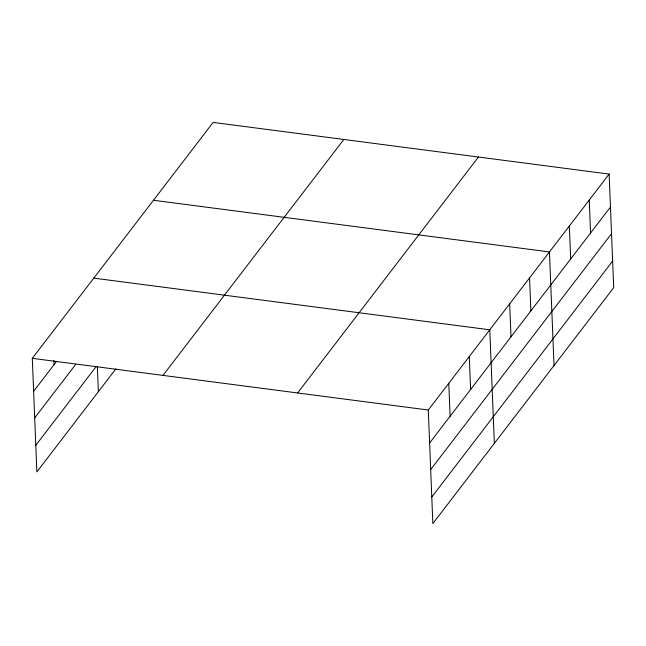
<?xml version="1.0" encoding="UTF-8"?>
<svg xmlns="http://www.w3.org/2000/svg" width="646" height="646" viewBox="0 0 646 646"><rect width="100%" height="100%" fill="white"/><g stroke="black" fill="none" stroke-linecap="round" stroke-linejoin="round"><path stroke-width="0.97" d="M115.836 368.898L36.862 471.919L32.3 358.344L213.148 122.409L609.138 174.081L613.7 287.656L432.852 523.591L428.29 410.016L609.138 174.081M33.624 391.306L56.533 361.421M34.69 417.905L75.687 364.433M35.796 445.312L96.076 366.67M162.978 375.391L343.825 139.463M297.612 392.962L478.46 157.035M429.614 442.978L610.462 207.043M430.68 469.577L611.528 233.65M431.786 496.984L612.634 261.057M153.465 200.268L549.455 251.94L554.018 365.515M93.791 278.127L489.781 329.799L494.343 443.374M32.3 358.344L428.29 410.016M589.249 200.034L590.565 232.996M569.352 225.987L570.676 258.949M529.567 277.893L530.891 310.855M509.67 303.846L510.994 336.808M469.279 356.535L470.603 389.498M448.784 383.272L450.109 416.234M97.36 367.073L98.353 391.702M53.957 360.573L54.119 364.57"/></g></svg>
